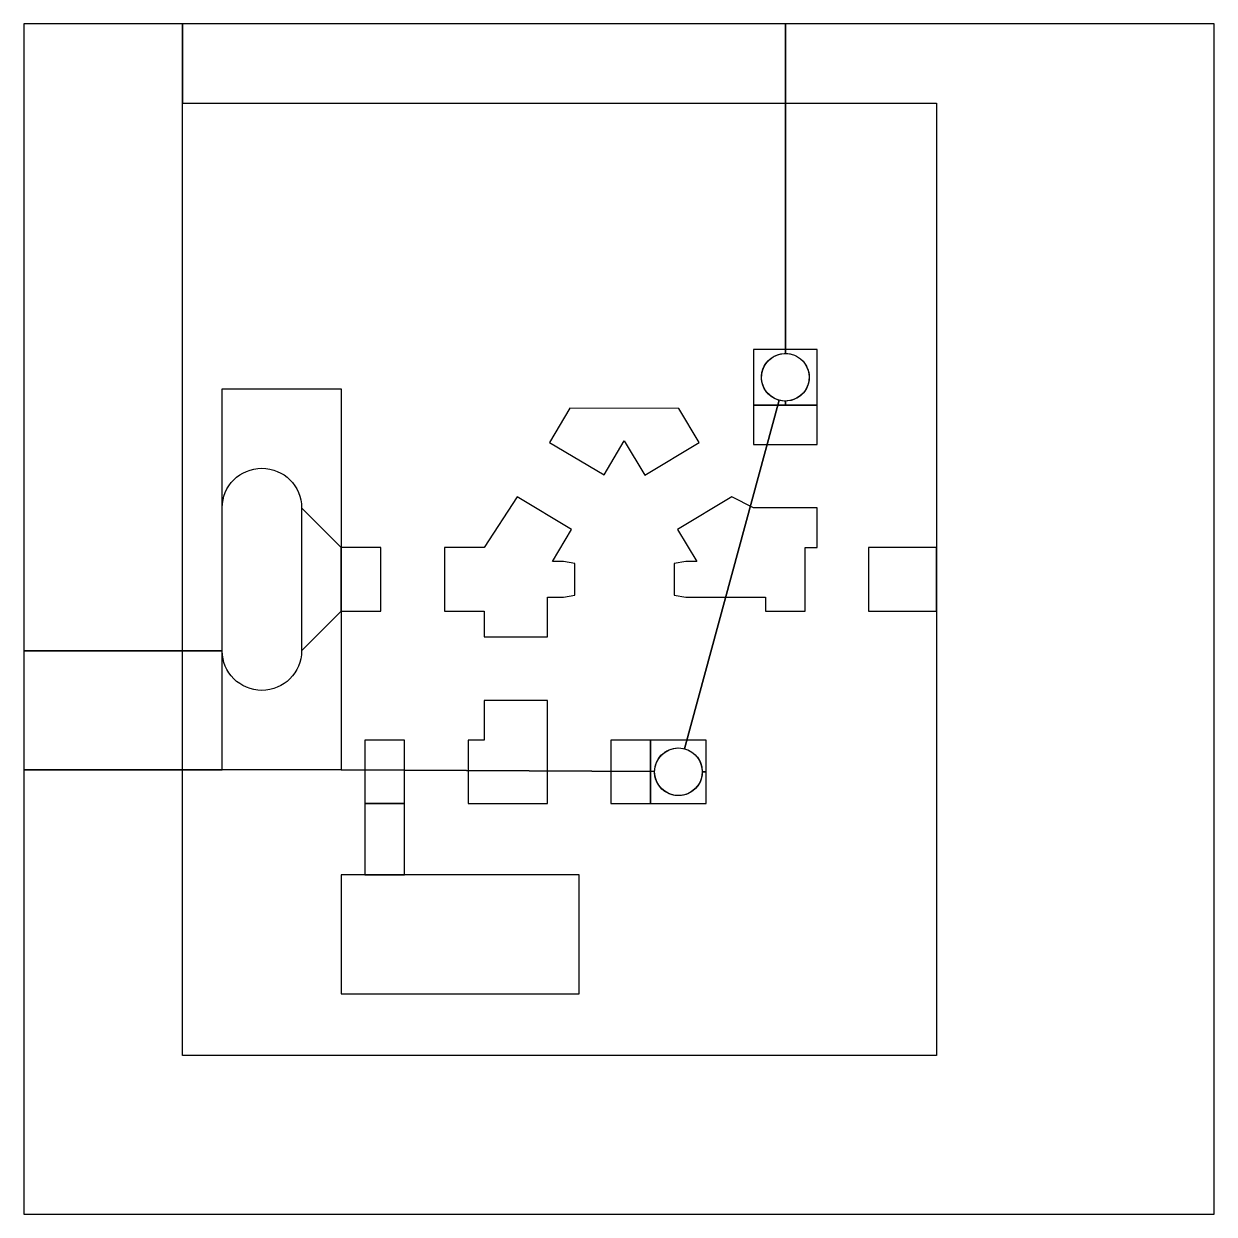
# Model space of a CAD drawing. Header units: metres. Extents: x -38 to -23, y -8 to 7.
import ezdxf

# ---------------------------------------------------------------- set-up
doc = ezdxf.new("R2010")
doc.units = ezdxf.units.M
for name, color, linetype in [('Layer_1', 210, 'Continuous'), ('Layer_2', 230, 'Continuous'), ('trail_dxf', 190, 'Continuous')]:
    doc.layers.add(name, color=color, linetype=linetype)

msp = doc.modelspace()

# ---------------------------------------------------------------- linework, layer by layer
at = {"layer": 'Layer_1'}
msp.add_lwpolyline([(-23, -8), (-23, 7), (-28.404, 7), (-28.404, 2.846, -0.414214), (-28.104, 2.546, -0.494065), (-28.482, 2.257), (-29.673, -2.135, -0.33863), (-29.451, -2.425, -2.953077), (-29.673, -2.135), (-28.482, 2.257, -0.875669), (-28.404, 2.846), (-28.404, 7), (-38, 7), (-38, -0.9), (-35.5, -0.9), (-35.5, 0.9, -1), (-34.5, 0.9), (-34.5, -0.9, -1), (-35.5, -0.9), (-38, -0.9), (-38, -8), (-23, -8)], format="xyb", close=True, dxfattribs=at)
at = {"layer": 'Layer_2'}
msp.add_lwpolyline([(-23, -8), (-23, 7), (-28.404, 7), (-28.404, 2.846, -0.414214), (-28.104, 2.546, -2.414214), (-28.404, 2.846), (-28.404, 7), (-38, 7), (-38, -2.4), (-35.5, -2.4), (-35.5, 2.4), (-34, 2.4), (-34, -2.4), (-30.051, -2.423, -0.997062), (-29.451, -2.425, -1.002946), (-30.051, -2.423), (-34, -2.4), (-35.5, -2.4), (-38, -2.4), (-38, -8), (-23, -8)], format="xyb", close=True, dxfattribs=at)
at = {"layer": 'trail_dxf'}
for points in [[(-36, 7), (-36, 6), (-26.5, 6), (-26.5, -6), (-36, -6), (-36, 6), (-36, 7), (-38, 7), (-38, -8), (-23, -8), (-23, 7), (-36, 7)], [(-31.374, 1.726), (-30.688, 1.316), (-30.433, 1.743), (-30.174, 1.313), (-29.488, 1.724), (-29.746, 2.152), (-31.118, 2.157), (-31.374, 1.726)], [(-28.004, 2.196), (-28.804, 2.196), (-28.804, 1.699), (-28.004, 1.699), (-28.004, 2.196)], [(-34, 0.4), (-34.5, 0.9), (-34.5, -0.9), (-34, -0.4), (-34, 0.4)], [(-32.7, -0.4), (-32.201, -0.4), (-32.201, -0.725), (-31.401, -0.725), (-31.401, -0.225), (-31.199, -0.225), (-31.056, -0.201), (-31.056, 0.199), (-31.199, 0.225), (-31.34, 0.225), (-31.099, 0.629), (-31.785, 1.04), (-32.2, 0.4), (-32.7, 0.4), (-32.7, -0.4)], [(-29.806, -0.201), (-29.656, -0.226), (-28.654, -0.226), (-28.654, -0.401), (-28.154, -0.401), (-28.154, 0.399), (-28.004, 0.399), (-28.004, 0.899), (-28.804, 0.899), (-29.077, 1.038), (-29.763, 0.627), (-29.521, 0.224), (-29.656, 0.224), (-29.806, 0.199), (-29.806, -0.201)], [(-34, -0.4), (-33.5, -0.4), (-33.5, 0.4), (-34, 0.4), (-34, -0.4)], [(-26.5, 0.399), (-27.354, 0.399), (-27.354, -0.401), (-26.5, -0.401), (-26.5, 0.399)], [(-31.401, -2.825), (-31.401, -1.525), (-32.201, -1.525), (-32.201, -2.025), (-32.401, -2.025), (-32.401, -2.825), (-31.401, -2.825)], [(-33.701, -2.825), (-33.201, -2.825), (-33.201, -2.025), (-33.701, -2.025), (-33.701, -2.825)], [(-30.101, -2.825), (-30.101, -2.025), (-30.601, -2.025), (-30.601, -2.825), (-30.101, -2.825)], [(-33.201, -2.825), (-33.701, -2.825), (-33.701, -3.725), (-33.201, -3.725), (-33.201, -2.825)], [(-31, -3.725), (-34, -3.725), (-34, -5.225), (-31, -5.225), (-31, -3.725)]]:
    msp.add_lwpolyline(points, close=True, dxfattribs=at)
for points in [[(-28.804, 2.196), (-28.404, 2.196), (-28.404, 2.246, -2.414214), (-28.104, 2.546, -0.414214), (-28.404, 2.246), (-28.404, 2.196), (-28.004, 2.196), (-28.004, 2.896), (-28.804, 2.896), (-28.804, 2.196)], [(-29.401, -2.025), (-30.101, -2.025), (-30.101, -2.825), (-29.401, -2.825), (-29.401, -2.425), (-29.451, -2.425, -1), (-30.051, -2.425, -1), (-29.451, -2.425), (-29.401, -2.425), (-29.401, -2.025)]]:
    msp.add_lwpolyline(points, format="xyb", close=True, dxfattribs=at)

doc.saveas('drawing.dxf')
